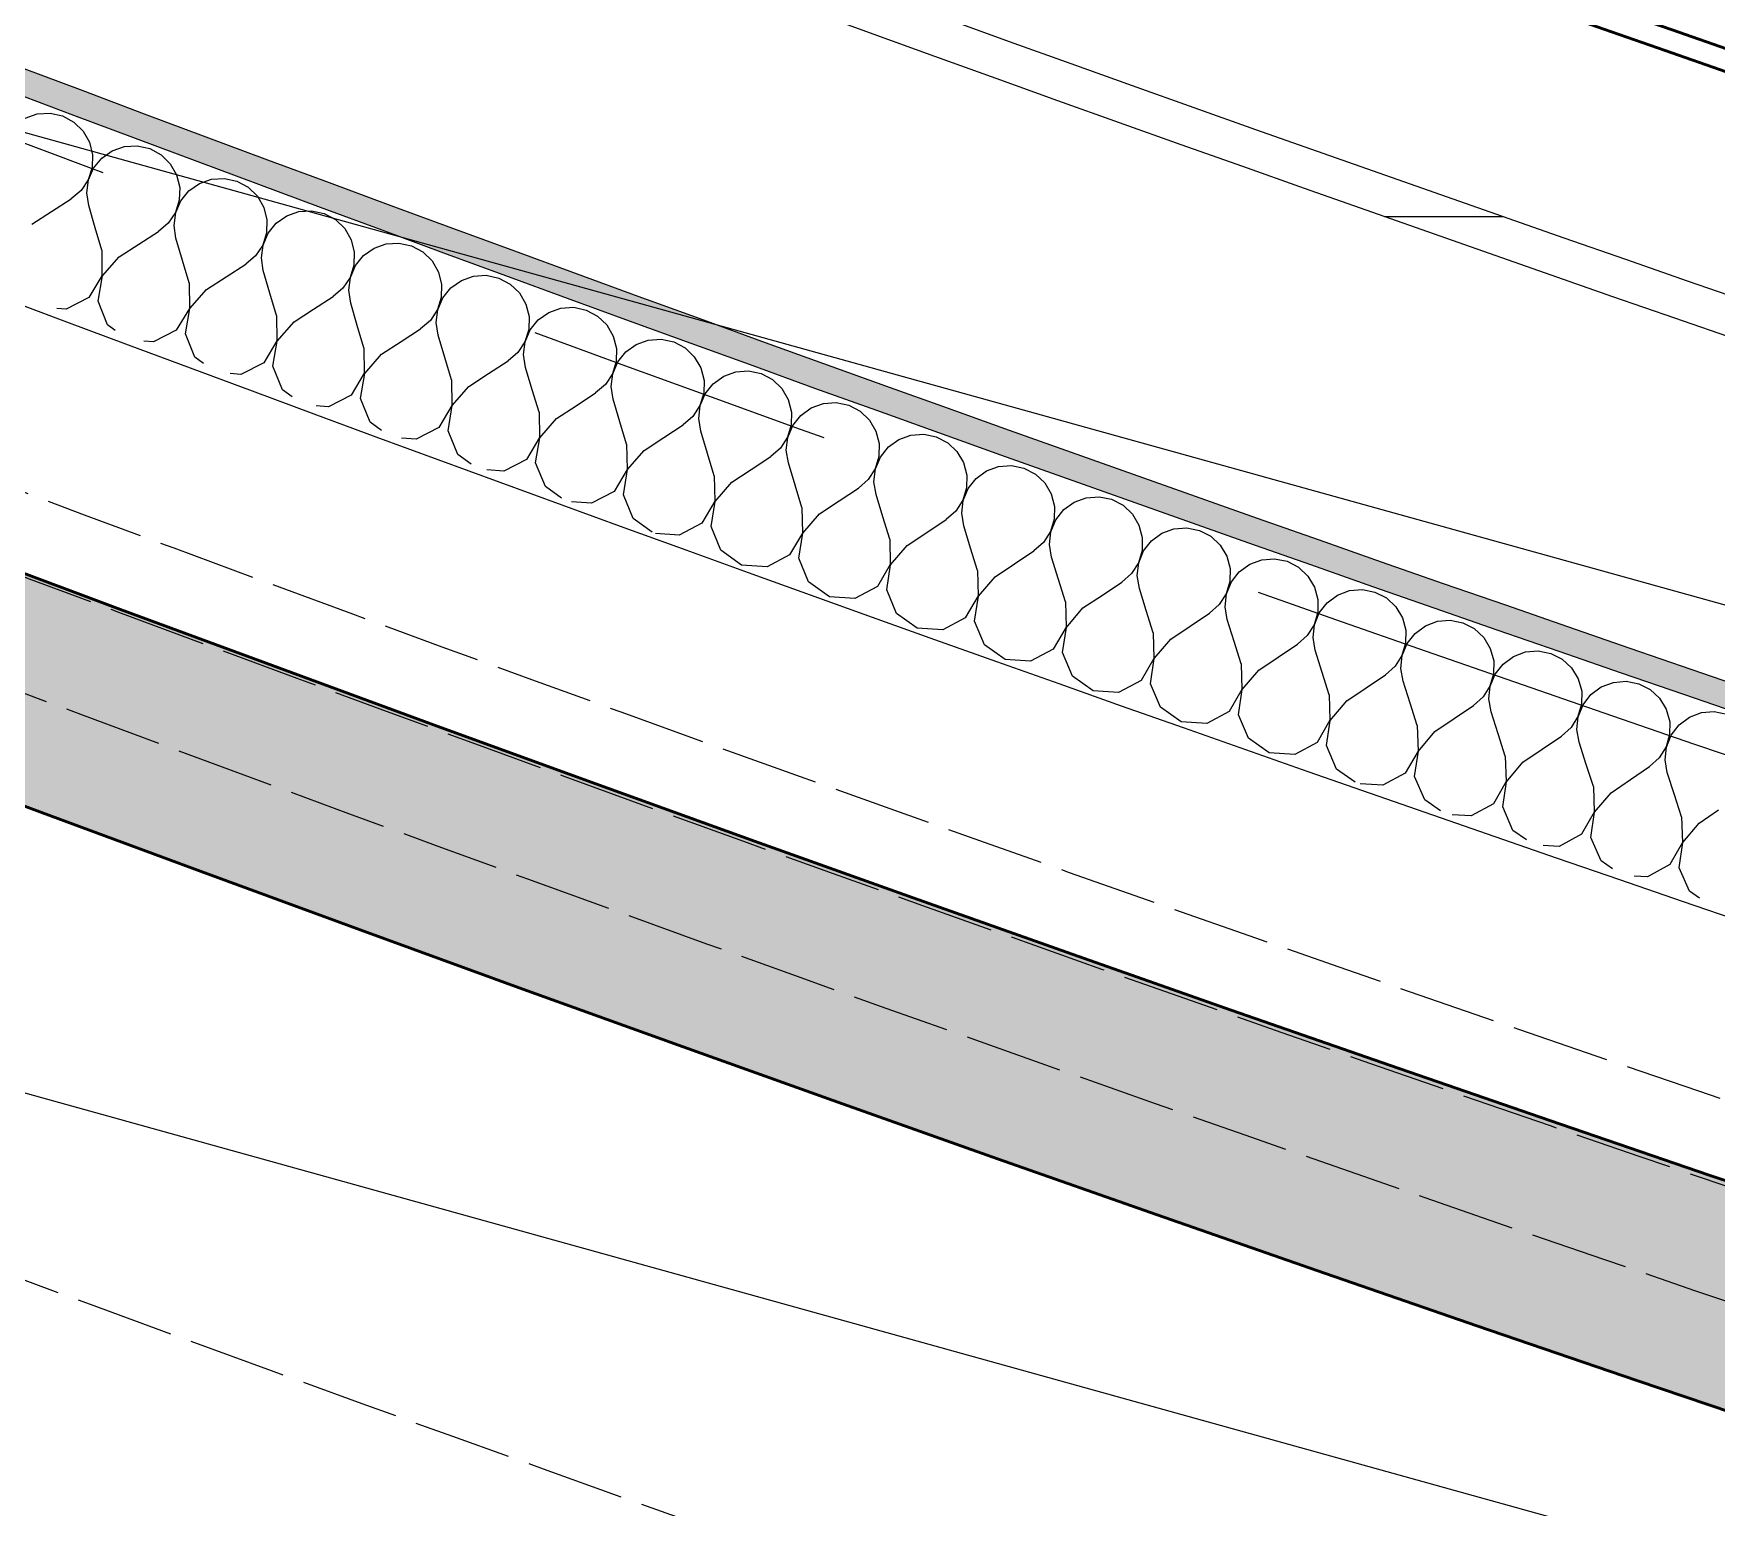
# Model space of a CAD drawing. Header units: millimetres. Extents: x -89663 to 74273, y -103666 to 18539.
# Drawn here: x -36633 to -35860, y -70592 to -69916 of the extents above; entities that cross this region are included whole.
import ezdxf
from ezdxf.enums import TextEntityAlignment as Align

# ---------------------------------------------------------------- set-up
doc = ezdxf.new("R2010")
doc.units = ezdxf.units.MM
doc.header["$MEASUREMENT"] = 0
doc.linetypes.add('Double Dashed', pattern=[1093.611073, 529.166651, -211.666656, 141.111112, -211.666656])
doc.linetypes.add('Hidden Line', pattern=[55, 45, -10])
for name, color, linetype in [('A-20-M_Floor_Slab', 7, 'Continuous'), ('A-25-M_Wall_Ext', 7, 'Continuous'), ('New_A-05-M_Gross_Int_WC_s', 7, 'Continuous'), ('New_A-15-MG_Structural_Grid_Phase_2', 7, 'Continuous'), ('New_A-25-M_Wall_Ext', 7, 'Continuous'), ('New_A-25-M_Wall_Int', 7, 'Continuous'), ('New_A-35-M_FFE_Sanitary', 7, 'Continuous'), ('New_A-40-M_Soft_Landscaping_P2', 7, 'Continuous')]:
    doc.layers.add(name, color=color, linetype=linetype)
for name, color, linetype, lineweight in [('A-20-M_Floor_Slab_Pen_No__89', 8, 'Continuous', 20), ('A-25-M_Wall_Ext_Pen_No__87', 8, 'Continuous', 20), ('New_A-25-M_Wall_Ext_Pen_No__87', 8, 'Continuous', 20), ('New_A-25-M_Wall_Int_Pen_No__193', 7, 'Continuous', 18), ('New_A-40-M_Soft_Landscaping_P2_Pen_No__150', 7, 'Continuous', 0), ('New_ArchiCAD Zone Stamps_Pen_No__6', 7, 'Continuous', 35)]:
    doc.layers.add(name, color=color, linetype=linetype, lineweight=lineweight)
for name, color, linetype, lineweight, true_color in [('New_A-05-M_Gross_Int_WC_s_Pen_No__74', 7, 'Continuous', 20, 0x606060), ('New_A-15-MG_Structural_Grid_Phase_2_Pen_No__222', 7, 'Continuous', 13, 0x65af33), ('New_A-25-M_Wall_Ext_Pen_No__107', 7, 'Continuous', 15, 0xa6a6a6), ('New_A-25-M_Wall_Ext_Pen_No__27', 7, 'Continuous', 50, 0x2a2a2a), ('New_A-25-M_Wall_Int_Pen_No__107', 7, 'Continuous', 15, 0xa6a6a6), ('New_A-25-M_Wall_Int_Pen_No__149', 7, 'Continuous', 0, 0x2a2a2a), ('New_A-35-M_FFE_Sanitary_Pen_No__211', 7, 'Continuous', 13, 0xebf6ff), ('New_A-35-M_FFE_Sanitary_Pen_No__27', 7, 'Continuous', 50, 0x2a2a2a)]:
    doc.layers.add(name, color=color, linetype=linetype, lineweight=lineweight, true_color=true_color)
doc.styles.add('GENERATED_STYLE_1', font='')
doc.styles.add('GENERATED_STYLE_3', font='')
doc.styles.add('GENERATED_STYLE_4', font='')
doc.styles.get('GENERATED_STYLE_1').set_extended_font_data('Arial', bold=True)
doc.styles.get('GENERATED_STYLE_3').set_extended_font_data('Arial')
doc.styles.get('GENERATED_STYLE_4').set_extended_font_data('Swis721 BT')

# ---------------------------------------------------------------- blocks, each defined once
blk = doc.blocks.new('Female WC_INB 0163_41_1', base_point=(-32279.54, -69544.54))
at = {"layer": 'New_A-05-M_Gross_Int_WC_s_Pen_No__74', "linetype": 'Continuous'}
blk.add_arc((-26783.77, -43782.46), 27679.87, 246.440537, 262.17938, dxfattribs=at)
at = {"layer": 'New_ArchiCAD Zone Stamps_Pen_No__6'}
for tag, height, style, p in [('ROOM_NAME', 250, 'GENERATED_STYLE_1', (-32667.24, -68179.03)), ('zoneNameLine2', 250, 'GENERATED_STYLE_1', (-32855.67, -68611.16)), ('ROOM_NUMBER', 200, 'GENERATED_STYLE_3', (-33044.11, -69031.87)), ('measuredAreaCode', 200, 'GENERATED_STYLE_3', (-33201.13, -69391.98)), ('ROOM_HOLES_PRM', 200, 'GENERATED_STYLE_3', (-32893.73, -69526.02)), ('DUMMY_649', 200, 'GENERATED_STYLE_3', (-32404.39, -69739.4)), ('DUMMY_650', 133.33, 'GENERATED_STYLE_3', (-32125.1, -69845.94))]:
    blk.add_attdef(tag, text='', height=height, rotation=336.44041, dxfattribs=dict(at, style=style)).set_placement(p, align=Align.TOP_LEFT)
blk = doc.blocks.new('Mesh_33_1', base_point=(-40933.13, -67038.12))
at = {"layer": 'New_A-40-M_Soft_Landscaping_P2_Pen_No__150', "linetype": 'Continuous', "flags": 128}
blk.add_lwpolyline([(-40933.13, -67038.12, 0.320491), (-40900.75, -69852.74, 0.075053), (-37194.67, -72335.54, 0.135492), (-17580.92, -76160.23), (-17996.04, -70642.96, -0.183873), (-38079.88, -69688.08, -0.169448), (-40869.93, -67158.76, -0.091733)], format="xyb", close=True, dxfattribs=at)
blk = doc.blocks.new('Mesh_34_1', base_point=(-38055.11, -69698.86))
at = {"layer": 'New_A-40-M_Soft_Landscaping_P2_Pen_No__150', "linetype": 'Continuous', "flags": 128}
blk.add_lwpolyline([(-38055.11, -69698.86, -0.169694), (-40869.93, -67158.76, 0.334983), (-40169.42, -69894.96, 0.065126), (-36684.41, -71850.78, 0.165018), (-17774.28, -73559.95), (-17996.04, -70642.96, -0.183626)], format="xyb", close=True, dxfattribs=at)
blk = doc.blocks.new('Slab_71_1', base_point=(-38011.07, -70020.7))
at = {"layer": 'A-20-M_Floor_Slab_Pen_No__89', "linetype": 'Continuous', "flags": 128}
blk.add_lwpolyline([(-38011.07, -70020.7), (-37706.8, -69326.82), (-30776.38, -71251.73), (-30890.25, -71998.49)], close=True, dxfattribs=at)
blk = doc.blocks.new('Slab_72_1', base_point=(-37706.8, -69326.82))
at = {"layer": 'A-20-M_Floor_Slab_Pen_No__89', "linetype": 'Continuous', "flags": 128}
blk.add_lwpolyline([(-37706.8, -69326.82), (-37838.64, -69627.5), (-30825.72, -71575.32), (-30776.38, -71251.73)], close=True, dxfattribs=at)
blk = doc.blocks.new('Wall_53_1', base_point=(-38175.98, -69536.65))
at = {"layer": 'New_A-25-M_Wall_Ext_Pen_No__107', "linetype": 'Continuous', "lineweight": 0, "true_color": 0x535353}
blk.add_hatch(color=251, dxfattribs=at).paths.add_polyline_path([(-38175.98, -69536.65), (-38217.53, -69627.61, 0.177017), (-18856.62, -70909.39), (-18870.61, -70861.5), (-18884.66, -70813.41, -0.177006)])
at = {"layer": 'New_A-25-M_Wall_Ext_Pen_No__27', "linetype": 'Continuous'}
for radius, start in [(28161.83, 246.138048), (28261.83, 246.135609)]:
    blk.add_arc((-26783.55, -43782.02), radius, start, 286.288972, dxfattribs=at)
blk = doc.blocks.new('Wall_55_1', base_point=(-38175.91, -69536.5))
at = {"layer": 'New_A-25-M_Wall_Ext_Pen_No__87', "linetype": 'Hidden Line'}
for radius in [28161.83, 28211.83]:
    blk.add_arc((-26758.87, -43792.76), radius, 246.083295, 336.440412, dxfattribs=at)
blk = doc.blocks.new('Wall_93_1', base_point=(-37848.31, -69154.35))
at = {"layer": 'New_A-35-M_FFE_Sanitary_Pen_No__211', "linetype": 'Continuous'}
h = blk.add_hatch(dxfattribs=at)
h.set_pattern_fill('Plaster_0001', color=256, style=0, pattern_type=2)
h.set_pattern_definition([(164.31925, (0, 0), (46.81334, 166.75884), [0, -100]), (164.31925, (-71.55, -69.87), (46.81334, 166.75884), [0, -100])])
h.paths.add_polyline_path([(-37844.31, -69145.19), (-37848.31, -69154.35, 0.068547), (-30550.53, -71208.46), (-30549.25, -71198.54, -0.068546)])
at = {"layer": 'New_A-35-M_FFE_Sanitary_Pen_No__27', "linetype": 'Continuous'}
for radius, end in [(27770.03, 262.122158), (27780.03, 262.122343)]:
    blk.add_arc((-26743.04, -43690.59), radius, 246.437016, end, dxfattribs=at)
blk = doc.blocks.new('*X512')
at = {"layer": 'New_A-25-M_Wall_Int_Pen_No__107', "linetype": 'Continuous'}
for p, q in [((-36636.73, -69954.69), (-36631.15, -69952.76)), ((-36631.15, -69952.76), (-36625.26, -69952.42)), ((-36625.26, -69952.42), (-36619.51, -69953.72)), ((-36619.51, -69953.72), (-36614.33, -69956.53)), ((-36614.33, -69956.53), (-36610.12, -69960.66)), ((-36610.12, -69960.66), (-36607.2, -69965.79)), ((-36607.2, -69965.79), (-36605.78, -69971.52)), ((-36601.55, -69973.11), (-36596.72, -69969.72)), ((-36596.72, -69969.72), (-36591.14, -69967.78)), ((-36591.14, -69967.78), (-36585.25, -69967.44)), ((-36585.25, -69967.44), (-36579.5, -69968.72)), ((-36579.5, -69968.72), (-36574.32, -69971.53)), ((-36605.98, -69977.43), (-36607.79, -69983.06)), ((-36607.63, -69983.12), (-36605.29, -69977.69)), ((-36605.78, -69971.52), (-36605.98, -69977.43)), ((-36605.29, -69977.69), (-36601.55, -69973.11)), ((-36574.32, -69971.53), (-36570.1, -69975.65)), ((-36570.1, -69975.65), (-36567.17, -69980.77)), ((-36607.79, -69983.06), (-36611.06, -69987.98)), ((-36608.4, -69988.98), (-36607.63, -69983.12)), ((-36567.17, -69980.77), (-36565.74, -69986.5)), ((-36561.51, -69988.08), (-36556.68, -69984.68)), ((-36556.68, -69984.68), (-36551.11, -69982.74)), ((-36551.11, -69982.74), (-36545.22, -69982.39)), ((-36545.22, -69982.39), (-36539.47, -69983.66)), ((-36539.47, -69983.66), (-36534.28, -69986.46)), ((-36624.57, -69997.6), (-36615.55, -69991.83)), ((-36611.06, -69987.98), (-36615.55, -69991.83)), ((-36607.54, -69994.83), (-36608.4, -69988.98)), ((-36565.93, -69992.41), (-36567.73, -69998.05)), ((-36567.57, -69998.11), (-36565.24, -69992.67)), ((-36565.74, -69986.5), (-36565.93, -69992.41)), ((-36565.24, -69992.67), (-36561.51, -69988.08)), ((-36534.28, -69986.46), (-36530.05, -69990.58)), ((-36530.05, -69990.58), (-36527.11, -69995.69)), ((-36633.6, -70003.36), (-36624.57, -69997.6)), ((-36604.54, -70005.11), (-36607.54, -69994.83)), ((-36567.73, -69998.05), (-36571, -70002.97)), ((-36568.33, -70003.97), (-36567.57, -69998.11)), ((-36527.11, -69995.69), (-36525.68, -70001.43)), ((-36521.45, -70003), (-36516.62, -69999.59)), ((-36516.62, -69999.59), (-36511.05, -69997.63)), ((-36511.05, -69997.63), (-36505.17, -69997.27)), ((-36505.17, -69997.27), (-36499.41, -69998.54)), ((-36499.41, -69998.54), (-36494.22, -70001.33)), ((-36601.53, -70015.39), (-36604.54, -70005.11)), ((-36584.49, -70012.61), (-36575.48, -70006.82)), ((-36571, -70002.97), (-36575.48, -70006.82)), ((-36567.47, -70009.81), (-36568.33, -70003.97)), ((-36525.86, -70007.33), (-36527.65, -70012.97)), ((-36527.49, -70013.03), (-36525.17, -70007.59)), ((-36525.68, -70001.43), (-36525.86, -70007.33)), ((-36525.17, -70007.59), (-36521.45, -70003)), ((-36494.22, -70001.33), (-36489.99, -70005.44)), ((-36489.99, -70005.44), (-36487.04, -70010.56)), ((-36601.53, -70015.39), (-36601.43, -70027.1)), ((-36593.51, -70018.39), (-36584.49, -70012.61)), ((-36564.45, -70020.09), (-36567.47, -70009.81)), ((-36527.65, -70012.97), (-36530.91, -70017.9)), ((-36528.24, -70018.89), (-36527.49, -70013.03)), ((-36487.04, -70010.56), (-36485.59, -70016.28)), ((-36485.59, -70016.28), (-36485.77, -70022.19)), ((-36481.36, -70017.85), (-36476.54, -70014.44)), ((-36476.54, -70014.44), (-36470.97, -70012.47)), ((-36470.97, -70012.47), (-36465.09, -70012.1)), ((-36465.09, -70012.1), (-36459.33, -70013.36)), ((-36459.33, -70013.36), (-36454.13, -70016.14)), ((-36454.13, -70016.14), (-36449.89, -70020.25)), ((-36601.27, -70027.16), (-36593.51, -70018.39)), ((-36561.42, -70030.36), (-36564.45, -70020.09)), ((-36544.39, -70027.55), (-36535.39, -70021.76)), ((-36530.91, -70017.9), (-36535.39, -70021.76)), ((-36527.37, -70024.74), (-36528.24, -70018.89)), ((-36485.77, -70022.19), (-36487.55, -70027.83)), ((-36487.39, -70027.89), (-36485.07, -70022.45)), ((-36485.07, -70022.45), (-36481.36, -70017.85)), ((-36449.89, -70020.25), (-36446.94, -70025.36)), ((-36601.43, -70027.1), (-36607.5, -70037.11)), ((-36603.26, -70038.7), (-36601.27, -70027.16)), ((-36561.42, -70030.36), (-36561.31, -70042.07)), ((-36553.4, -70033.35), (-36544.39, -70027.55)), ((-36524.33, -70035.01), (-36527.37, -70024.74)), ((-36487.55, -70027.83), (-36490.8, -70032.77)), ((-36488.13, -70033.76), (-36487.39, -70027.89)), ((-36446.94, -70025.36), (-36445.49, -70031.08)), ((-36445.49, -70031.08), (-36445.65, -70036.99)), ((-36441.25, -70032.64), (-36436.44, -70029.22)), ((-36436.44, -70029.22), (-36430.87, -70027.25)), ((-36430.87, -70027.25), (-36424.99, -70026.87)), ((-36424.99, -70026.87), (-36419.22, -70028.12)), ((-36419.22, -70028.12), (-36414.02, -70030.89)), ((-36414.02, -70030.89), (-36409.78, -70034.99)), ((-36607.5, -70037.11), (-36617.93, -70042.44)), ((-36598.89, -70049.56), (-36603.26, -70038.7)), ((-36561.14, -70042.13), (-36553.4, -70033.35)), ((-36521.29, -70045.28), (-36524.33, -70035.01)), ((-36504.27, -70042.44), (-36495.27, -70036.63)), ((-36490.8, -70032.77), (-36495.27, -70036.63)), ((-36487.25, -70039.6), (-36488.13, -70033.76)), ((-36484.2, -70049.86), (-36487.25, -70039.6)), ((-36445.65, -70036.99), (-36447.42, -70042.63)), ((-36447.26, -70042.69), (-36444.96, -70037.25)), ((-36444.96, -70037.25), (-36441.25, -70032.64)), ((-36409.78, -70034.99), (-36406.82, -70040.09)), ((-36617.93, -70042.44), (-36622.17, -70042.09)), ((-36561.31, -70042.07), (-36567.36, -70052.1)), ((-36563.12, -70053.67), (-36561.14, -70042.13)), ((-36521.29, -70045.28), (-36521.16, -70056.98)), ((-36513.26, -70048.25), (-36504.27, -70042.44)), ((-36447.42, -70042.63), (-36450.67, -70047.57)), ((-36448, -70048.56), (-36447.26, -70042.69)), ((-36406.82, -70040.09), (-36405.36, -70045.82)), ((-36405.36, -70045.82), (-36405.51, -70051.73)), ((-36404.82, -70051.98), (-36401.12, -70047.37)), ((-36401.12, -70047.37), (-36396.31, -70043.94)), ((-36396.31, -70043.94), (-36390.75, -70041.96)), ((-36390.75, -70041.96), (-36384.86, -70041.57)), ((-36384.86, -70041.57), (-36379.1, -70042.81)), ((-36379.1, -70042.81), (-36373.89, -70045.58)), ((-36373.89, -70045.58), (-36369.65, -70049.67)), ((-36595.35, -70052.17), (-36598.89, -70049.56)), ((-36567.36, -70052.1), (-36577.78, -70057.44)), ((-36558.73, -70064.53), (-36563.12, -70053.67)), ((-36521, -70057.04), (-36513.26, -70048.25)), ((-36481.14, -70060.13), (-36484.2, -70049.86)), ((-36464.12, -70057.27), (-36455.13, -70051.44)), ((-36450.67, -70047.57), (-36455.13, -70051.44)), ((-36447.1, -70054.4), (-36448, -70048.56)), ((-36444.04, -70064.66), (-36447.1, -70054.4)), ((-36405.51, -70051.73), (-36407.28, -70057.37)), ((-36407.12, -70057.43), (-36404.82, -70051.98)), ((-36369.65, -70049.67), (-36366.67, -70054.77)), ((-36366.67, -70054.77), (-36365.21, -70060.49)), ((-36577.78, -70057.44), (-36582.28, -70057.08)), ((-36521.16, -70056.98), (-36527.2, -70067.02)), ((-36522.96, -70068.59), (-36521, -70057.04)), ((-36481.14, -70060.13), (-36480.99, -70071.84)), ((-36473.11, -70063.09), (-36464.12, -70057.27)), ((-36410.51, -70062.32), (-36414.97, -70066.19)), ((-36407.28, -70057.37), (-36410.51, -70062.32)), ((-36407.84, -70063.3), (-36407.12, -70057.43)), ((-36365.21, -70060.49), (-36365.35, -70066.4)), ((-36364.65, -70066.66), (-36360.96, -70062.04)), ((-36360.96, -70062.04), (-36356.16, -70058.6)), ((-36356.16, -70058.6), (-36350.6, -70056.61)), ((-36350.6, -70056.61), (-36344.72, -70056.22)), ((-36344.72, -70056.22), (-36338.95, -70057.45)), ((-36338.95, -70057.45), (-36333.74, -70060.21)), ((-36333.74, -70060.21), (-36329.49, -70064.29)), ((-36554.84, -70067.38), (-36558.73, -70064.53)), ((-36527.2, -70067.02), (-36537.61, -70072.38)), ((-36518.55, -70079.44), (-36522.96, -70068.59)), ((-36480.83, -70071.9), (-36473.11, -70063.09)), ((-36440.97, -70074.92), (-36444.04, -70064.66)), ((-36423.95, -70072.03), (-36414.97, -70066.19)), ((-36406.94, -70069.14), (-36407.84, -70063.3)), ((-36403.86, -70079.39), (-36406.94, -70069.14)), ((-36365.35, -70066.4), (-36367.11, -70072.05)), ((-36366.94, -70072.11), (-36364.65, -70066.66)), ((-36329.49, -70064.29), (-36326.51, -70069.39)), ((-36326.51, -70069.39), (-36325.03, -70075.11)), ((-36537.61, -70072.38), (-36542.6, -70071.98)), ((-36480.99, -70071.84), (-36487.01, -70081.88)), ((-36482.77, -70083.45), (-36480.83, -70071.9)), ((-36440.97, -70074.92), (-36440.8, -70086.63)), ((-36440.64, -70086.69), (-36432.93, -70077.87)), ((-36432.93, -70077.87), (-36423.95, -70072.03)), ((-36370.33, -70077), (-36374.79, -70080.88)), ((-36367.11, -70072.05), (-36370.33, -70077)), ((-36367.66, -70077.98), (-36366.94, -70072.11)), ((-36366.75, -70083.81), (-36367.66, -70077.98)), ((-36325.03, -70075.11), (-36325.17, -70081.02)), ((-36324.47, -70081.27), (-36320.79, -70076.65)), ((-36320.79, -70076.65), (-36315.99, -70073.2)), ((-36315.99, -70073.2), (-36310.43, -70071.21)), ((-36310.43, -70071.21), (-36304.55, -70070.8)), ((-36304.55, -70070.8), (-36298.78, -70072.02)), ((-36298.78, -70072.02), (-36293.57, -70074.77)), ((-36293.57, -70074.77), (-36289.31, -70078.85)), ((-36514.11, -70082.69), (-36518.55, -70079.44)), ((-36487.01, -70081.88), (-36497.42, -70087.25)), ((-36478.35, -70094.29), (-36482.77, -70083.45)), ((-36400.77, -70089.65), (-36403.86, -70079.39)), ((-36383.76, -70086.74), (-36374.79, -70080.88)), ((-36363.65, -70094.07), (-36366.75, -70083.81)), ((-36325.17, -70081.02), (-36326.91, -70086.67)), ((-36326.75, -70086.72), (-36324.47, -70081.27)), ((-36289.31, -70078.85), (-36286.32, -70083.94)), ((-36286.32, -70083.94), (-36284.83, -70089.66)), ((-36275.79, -70087.74), (-36270.24, -70085.74)), ((-36270.24, -70085.74), (-36264.36, -70085.32)), ((-36264.36, -70085.32), (-36258.59, -70086.53)), ((-36497.42, -70087.25), (-36503.13, -70086.81)), ((-36440.8, -70086.63), (-36446.81, -70096.68)), ((-36442.56, -70098.24), (-36440.64, -70086.69)), ((-36400.77, -70089.65), (-36400.58, -70101.36)), ((-36400.42, -70101.42), (-36392.73, -70092.59)), ((-36392.73, -70092.59), (-36383.76, -70086.74)), ((-36330.13, -70091.62), (-36334.58, -70095.51)), ((-36326.91, -70086.67), (-36330.13, -70091.62)), ((-36327.46, -70092.59), (-36326.75, -70086.72)), ((-36326.54, -70098.43), (-36327.46, -70092.59)), ((-36284.83, -70089.66), (-36284.96, -70095.57)), ((-36284.26, -70095.82), (-36280.59, -70091.19)), ((-36280.59, -70091.19), (-36275.79, -70087.74)), ((-36258.59, -70086.53), (-36253.37, -70089.28)), ((-36253.37, -70089.28), (-36249.1, -70093.35)), ((-36249.1, -70093.35), (-36246.11, -70098.44)), ((-36473.15, -70098.07), (-36478.35, -70094.29)), ((-36446.81, -70096.68), (-36457.2, -70102.07)), ((-36438.12, -70109.08), (-36442.56, -70098.24)), ((-36400.58, -70101.36), (-36406.58, -70111.42)), ((-36402.33, -70112.97), (-36400.42, -70101.42)), ((-36360.55, -70104.32), (-36363.65, -70094.07)), ((-36352.5, -70107.24), (-36343.54, -70101.38)), ((-36343.54, -70101.38), (-36334.58, -70095.51)), ((-36323.43, -70108.68), (-36326.54, -70098.43)), ((-36286.7, -70101.22), (-36289.91, -70106.18)), ((-36287.24, -70107.15), (-36286.54, -70101.28)), ((-36284.96, -70095.57), (-36286.7, -70101.22)), ((-36286.54, -70101.28), (-36284.26, -70095.82)), ((-36246.11, -70098.44), (-36244.61, -70104.15)), ((-36235.58, -70102.22), (-36230.03, -70100.2)), ((-36230.03, -70100.2), (-36224.15, -70099.78)), ((-36224.15, -70099.78), (-36218.37, -70100.98)), ((-36218.37, -70100.98), (-36213.15, -70103.72)), ((-36457.2, -70102.07), (-36463.86, -70101.57)), ((-36431.96, -70113.55), (-36438.12, -70109.08)), ((-36360.55, -70104.32), (-36360.35, -70116.02)), ((-36360.18, -70116.08), (-36352.5, -70107.24)), ((-36320.31, -70118.92), (-36323.43, -70108.68)), ((-36289.91, -70106.18), (-36294.36, -70110.08)), ((-36286.31, -70112.99), (-36287.24, -70107.15)), ((-36244.61, -70104.15), (-36244.74, -70110.06)), ((-36244.03, -70110.31), (-36240.37, -70105.68)), ((-36240.37, -70105.68), (-36235.58, -70102.22)), ((-36213.15, -70103.72), (-36208.88, -70107.79)), ((-36208.88, -70107.79), (-36205.88, -70112.87)), ((-36416.96, -70116.82), (-36424.79, -70116.24)), ((-36406.58, -70111.42), (-36416.96, -70116.82)), ((-36397.87, -70123.8), (-36402.33, -70112.97)), ((-36360.35, -70116.02), (-36366.32, -70126.1)), ((-36362.07, -70127.64), (-36360.18, -70116.08)), ((-36312.26, -70121.84), (-36303.31, -70115.96)), ((-36303.31, -70115.96), (-36294.36, -70110.08)), ((-36283.18, -70123.23), (-36286.31, -70112.99)), ((-36246.46, -70115.71), (-36249.67, -70120.68)), ((-36246.99, -70121.64), (-36246.3, -70115.77)), ((-36244.74, -70110.06), (-36246.46, -70115.71)), ((-36246.3, -70115.77), (-36244.03, -70110.31)), ((-36205.88, -70112.87), (-36204.37, -70118.58)), ((-36200.12, -70120.1), (-36195.34, -70116.64)), ((-36195.34, -70116.64), (-36189.79, -70114.61)), ((-36189.79, -70114.61), (-36183.91, -70114.18)), ((-36183.91, -70114.18), (-36178.14, -70115.37)), ((-36178.14, -70115.37), (-36172.91, -70118.1)), ((-36390.53, -70129.11), (-36397.87, -70123.8)), ((-36320.31, -70118.92), (-36320.09, -70130.63)), ((-36319.92, -70130.69), (-36312.26, -70121.84)), ((-36280.05, -70133.47), (-36283.18, -70123.23)), ((-36263.05, -70130.48), (-36254.11, -70124.58)), ((-36249.67, -70120.68), (-36254.11, -70124.58)), ((-36246.05, -70127.48), (-36246.99, -70121.64)), ((-36204.48, -70124.49), (-36206.2, -70130.15)), ((-36204.37, -70118.58), (-36204.48, -70124.49)), ((-36203.78, -70124.74), (-36200.12, -70120.1)), ((-36172.91, -70118.1), (-36168.63, -70122.16)), ((-36168.63, -70122.16), (-36165.62, -70127.24)), ((-36376.7, -70131.52), (-36385.92, -70130.85)), ((-36366.32, -70126.1), (-36376.7, -70131.52)), ((-36357.6, -70138.46), (-36362.07, -70127.64)), ((-36320.09, -70130.63), (-36326.05, -70140.71)), ((-36321.79, -70142.25), (-36319.92, -70130.69)), ((-36271.99, -70136.37), (-36263.05, -70130.48)), ((-36242.91, -70137.71), (-36246.05, -70127.48)), ((-36206.2, -70130.15), (-36209.4, -70135.12)), ((-36206.72, -70136.08), (-36206.04, -70130.2)), ((-36206.04, -70130.2), (-36203.78, -70124.74)), ((-36165.62, -70127.24), (-36164.11, -70132.95)), ((-36159.86, -70134.46), (-36155.08, -70130.99)), ((-36155.08, -70130.99), (-36149.54, -70128.96)), ((-36149.54, -70128.96), (-36143.65, -70128.52)), ((-36143.65, -70128.52), (-36137.88, -70129.7)), ((-36137.88, -70129.7), (-36132.65, -70132.42)), ((-36132.65, -70132.42), (-36128.36, -70136.47)), ((-36348.86, -70144.77), (-36357.6, -70138.46)), ((-36280.05, -70133.47), (-36279.8, -70145.18)), ((-36279.64, -70145.23), (-36271.99, -70136.37)), ((-36239.76, -70147.95), (-36242.91, -70137.71)), ((-36222.76, -70144.94), (-36213.83, -70139.03)), ((-36209.4, -70135.12), (-36213.83, -70139.03)), ((-36205.78, -70141.91), (-36206.72, -70136.08)), ((-36164.21, -70138.86), (-36165.92, -70144.52)), ((-36165.76, -70144.58), (-36163.51, -70139.11)), ((-36164.11, -70132.95), (-36164.21, -70138.86)), ((-36163.51, -70139.11), (-36159.86, -70134.46)), ((-36128.36, -70136.47), (-36125.34, -70141.55)), ((-36336.42, -70146.15), (-36347.24, -70145.38)), ((-36326.05, -70140.71), (-36336.42, -70146.15)), ((-36317.31, -70153.07), (-36321.79, -70142.25)), ((-36279.8, -70145.18), (-36285.75, -70155.26)), ((-36281.49, -70156.8), (-36279.64, -70145.23)), ((-36231.7, -70150.84), (-36222.76, -70144.94)), ((-36202.62, -70152.14), (-36205.78, -70141.91)), ((-36165.92, -70144.52), (-36169.11, -70149.49)), ((-36166.43, -70150.45), (-36165.76, -70144.58)), ((-36125.34, -70141.55), (-36123.82, -70147.25)), ((-36123.82, -70147.25), (-36123.92, -70153.16)), ((-36119.57, -70148.76), (-36114.8, -70145.28)), ((-36114.8, -70145.28), (-36109.26, -70143.24)), ((-36109.26, -70143.24), (-36103.38, -70142.79)), ((-36103.38, -70142.79), (-36097.6, -70143.97)), ((-36097.6, -70143.97), (-36092.37, -70146.68)), ((-36092.37, -70146.68), (-36088.07, -70150.73)), ((-36307.8, -70159.9), (-36317.31, -70153.07)), ((-36285.75, -70155.26), (-36296.11, -70160.72)), ((-36239.76, -70147.95), (-36239.5, -70159.66)), ((-36239.34, -70159.72), (-36231.7, -70150.84)), ((-36199.45, -70162.37), (-36202.62, -70152.14)), ((-36182.46, -70159.33), (-36173.54, -70153.41)), ((-36169.11, -70149.49), (-36173.54, -70153.41)), ((-36165.48, -70156.28), (-36166.43, -70150.45)), ((-36123.92, -70153.16), (-36125.62, -70158.83)), ((-36125.46, -70158.88), (-36123.22, -70153.41)), ((-36123.22, -70153.41), (-36119.57, -70148.76)), ((-36088.07, -70150.73), (-36085.05, -70155.79)), ((-36296.11, -70160.72), (-36307.8, -70159.9)), ((-36276.99, -70167.61), (-36281.49, -70156.8)), ((-36239.5, -70159.66), (-36245.43, -70169.76)), ((-36241.17, -70171.28), (-36239.34, -70159.72)), ((-36199.45, -70162.37), (-36199.17, -70174.08)), ((-36191.39, -70165.25), (-36182.46, -70159.33)), ((-36162.3, -70166.51), (-36165.48, -70156.28)), ((-36125.62, -70158.83), (-36128.8, -70163.81)), ((-36126.12, -70164.76), (-36125.46, -70158.88)), ((-36085.05, -70155.79), (-36083.52, -70161.5)), ((-36083.52, -70161.5), (-36083.6, -70167.41)), ((-36082.9, -70167.66), (-36079.26, -70163)), ((-36079.26, -70163), (-36074.49, -70159.51)), ((-36074.49, -70159.51), (-36068.96, -70157.46)), ((-36068.96, -70157.46), (-36063.08, -70157)), ((-36063.08, -70157), (-36057.3, -70158.17)), ((-36057.3, -70158.17), (-36052.06, -70160.88)), ((-36052.06, -70160.88), (-36047.76, -70164.92)), ((-36267.47, -70174.43), (-36276.99, -70167.61)), ((-36245.43, -70169.76), (-36255.79, -70175.23)), ((-36199.01, -70174.14), (-36191.39, -70165.25)), ((-36159.12, -70176.73), (-36162.3, -70166.51)), ((-36142.14, -70173.67), (-36133.22, -70167.73)), ((-36128.8, -70163.81), (-36133.22, -70167.73)), ((-36125.16, -70170.59), (-36126.12, -70164.76)), ((-36121.96, -70180.81), (-36125.16, -70170.59)), ((-36083.6, -70167.41), (-36085.3, -70173.07)), ((-36085.13, -70173.13), (-36082.9, -70167.66)), ((-36047.76, -70164.92), (-36044.73, -70169.98)), ((-36044.73, -70169.98), (-36043.19, -70175.68)), ((-36255.79, -70175.23), (-36267.47, -70174.43)), ((-36236.65, -70182.09), (-36241.17, -70171.28)), ((-36199.17, -70174.08), (-36205.09, -70184.19)), ((-36200.83, -70185.71), (-36199.01, -70174.14)), ((-36159.12, -70176.73), (-36158.83, -70188.44)), ((-36151.05, -70179.6), (-36142.14, -70173.67)), ((-36088.47, -70178.06), (-36092.88, -70181.99)), ((-36085.3, -70173.07), (-36088.47, -70178.06)), ((-36085.79, -70179.01), (-36085.13, -70173.13)), ((-36043.19, -70175.68), (-36043.26, -70181.59)), ((-36042.56, -70181.84), (-36038.93, -70177.18)), ((-36038.93, -70177.18), (-36034.17, -70173.68)), ((-36034.17, -70173.68), (-36028.63, -70171.62)), ((-36028.63, -70171.62), (-36022.75, -70171.16)), ((-36022.75, -70171.16), (-36016.97, -70172.32)), ((-36016.97, -70172.32), (-36011.73, -70175.01)), ((-36011.73, -70175.01), (-36007.43, -70179.04)), ((-36227.12, -70188.89), (-36236.65, -70182.09)), ((-36205.09, -70184.19), (-36215.44, -70189.67)), ((-36196.29, -70196.5), (-36200.83, -70185.71)), ((-36158.66, -70188.5), (-36151.05, -70179.6)), ((-36118.77, -70191.03), (-36121.96, -70180.81)), ((-36101.79, -70187.94), (-36092.88, -70181.99)), ((-36084.81, -70184.84), (-36085.79, -70179.01)), ((-36081.61, -70195.05), (-36084.81, -70184.84)), ((-36043.26, -70181.59), (-36044.95, -70187.26)), ((-36044.79, -70187.32), (-36042.56, -70181.84)), ((-36007.43, -70179.04), (-36004.38, -70184.1)), ((-36004.38, -70184.1), (-36002.84, -70189.8)), ((-35993.82, -70187.79), (-35988.29, -70185.72)), ((-35988.29, -70185.72), (-35982.41, -70185.25)), ((-35982.41, -70185.25), (-35976.63, -70186.4)), ((-35976.63, -70186.4), (-35971.38, -70189.09)), ((-36215.44, -70189.67), (-36227.12, -70188.89)), ((-36158.83, -70188.44), (-36164.73, -70198.56)), ((-36160.46, -70200.07), (-36158.66, -70188.5)), ((-36118.77, -70191.03), (-36118.46, -70202.74)), ((-36118.29, -70202.8), (-36110.7, -70193.88)), ((-36110.7, -70193.88), (-36101.79, -70187.94)), ((-36048.12, -70192.25), (-36052.52, -70196.19)), ((-36044.95, -70187.26), (-36048.12, -70192.25)), ((-36045.43, -70193.19), (-36044.79, -70187.32)), ((-36044.45, -70199.02), (-36045.43, -70193.19)), ((-36002.84, -70189.8), (-36002.9, -70195.71)), ((-36002.2, -70195.96), (-35998.58, -70191.29)), ((-35998.58, -70191.29), (-35993.82, -70187.79)), ((-35971.38, -70189.09), (-35967.07, -70193.11)), ((-35967.07, -70193.11), (-35964.02, -70198.16)), ((-36186.75, -70203.3), (-36196.29, -70196.5)), ((-36164.73, -70198.56), (-36175.06, -70204.06)), ((-36155.91, -70210.86), (-36160.46, -70200.07)), ((-36078.39, -70205.27), (-36081.61, -70195.05)), ((-36061.42, -70202.15), (-36052.52, -70196.19)), ((-36041.23, -70209.23), (-36044.45, -70199.02)), ((-36004.58, -70201.38), (-36007.74, -70206.38)), ((-36005.05, -70207.32), (-36004.42, -70201.44)), ((-36002.9, -70195.71), (-36004.58, -70201.38)), ((-36004.42, -70201.44), (-36002.2, -70195.96)), ((-35964.02, -70198.16), (-35962.47, -70203.86)), ((-35958.2, -70205.34), (-35953.45, -70201.84)), ((-35953.45, -70201.84), (-35947.92, -70199.76)), ((-35947.92, -70199.76), (-35942.05, -70199.27)), ((-35942.05, -70199.27), (-35936.26, -70200.42)), ((-35936.26, -70200.42), (-35931.01, -70203.1)), ((-36175.06, -70204.06), (-36186.75, -70203.3)), ((-36118.46, -70202.74), (-36124.34, -70212.86)), ((-36120.08, -70214.37), (-36118.29, -70202.8)), ((-36078.39, -70205.27), (-36078.06, -70216.97)), ((-36077.9, -70217.03), (-36070.32, -70208.11)), ((-36070.32, -70208.11), (-36061.42, -70202.15)), ((-36038, -70219.44), (-36041.23, -70209.23)), ((-36007.74, -70206.38), (-36012.14, -70210.32)), ((-36004.06, -70213.14), (-36005.05, -70207.32)), ((-35962.47, -70203.86), (-35962.52, -70209.77)), ((-35961.82, -70210.02), (-35958.2, -70205.34)), ((-35931.01, -70203.1), (-35926.69, -70207.12)), ((-35926.69, -70207.12), (-35923.64, -70212.16)), ((-36146.36, -70217.64), (-36155.91, -70210.86)), ((-36124.34, -70212.86), (-36134.67, -70218.38)), ((-36115.5, -70225.15), (-36120.08, -70214.37)), ((-36078.06, -70216.97), (-36083.93, -70227.11)), ((-36079.67, -70228.61), (-36077.9, -70217.03)), ((-36029.92, -70222.27), (-36021.03, -70216.3)), ((-36021.03, -70216.3), (-36012.14, -70210.32)), ((-36000.82, -70223.35), (-36004.06, -70213.14)), ((-35964.19, -70215.45), (-35967.34, -70220.45)), ((-35964.66, -70221.38), (-35964.03, -70215.5)), ((-35962.52, -70209.77), (-35964.19, -70215.45)), ((-35964.03, -70215.5), (-35961.82, -70210.02)), ((-35923.64, -70212.16), (-35922.07, -70217.86)), ((-35917.81, -70219.34), (-35913.06, -70215.82)), ((-35913.06, -70215.82), (-35907.54, -70213.74)), ((-35907.54, -70213.74), (-35901.66, -70213.24)), ((-35901.66, -70213.24), (-35895.87, -70214.37)), ((-35895.87, -70214.37), (-35890.62, -70217.05)), ((-35890.62, -70217.05), (-35886.3, -70221.06)), ((-36134.67, -70218.38), (-36146.36, -70217.64)), ((-36105.94, -70231.92), (-36115.5, -70225.15)), ((-36038, -70219.44), (-36037.65, -70231.15)), ((-36037.49, -70231.21), (-36029.92, -70222.27)), ((-35997.58, -70233.56), (-36000.82, -70223.35)), ((-35980.61, -70230.39), (-35971.74, -70224.4)), ((-35967.34, -70220.45), (-35971.74, -70224.4)), ((-35963.65, -70227.21), (-35964.66, -70221.38)), ((-35922.12, -70223.77), (-35923.78, -70229.45)), ((-35923.62, -70229.5), (-35921.42, -70224.02)), ((-35922.07, -70217.86), (-35922.12, -70223.77)), ((-35921.42, -70224.02), (-35917.81, -70219.34)), ((-35886.3, -70221.06), (-35883.23, -70226.1)), ((-36094.25, -70232.64), (-36105.94, -70231.92)), ((-36083.93, -70227.11), (-36094.25, -70232.64)), ((-36075.08, -70239.38), (-36079.67, -70228.61)), ((-36037.65, -70231.15), (-36043.5, -70241.29)), ((-36039.23, -70242.79), (-36037.49, -70231.21)), ((-35989.5, -70236.37), (-35980.61, -70230.39)), ((-35960.4, -70237.41), (-35963.65, -70227.21)), ((-35923.78, -70229.45), (-35926.92, -70234.45)), ((-35924.24, -70235.38), (-35923.62, -70229.5)), ((-35883.23, -70226.1), (-35881.66, -70231.8)), ((-35881.66, -70231.8), (-35881.7, -70237.71)), ((-35877.39, -70233.27), (-35872.65, -70229.74)), ((-35872.65, -70229.74), (-35867.13, -70227.65)), ((-35867.13, -70227.65), (-35861.25, -70227.15)), ((-35861.25, -70227.15), (-35855.46, -70228.27)), ((-36065.51, -70246.13), (-36075.08, -70239.38)), ((-35997.58, -70233.56), (-35997.21, -70245.26)), ((-35997.05, -70245.32), (-35989.5, -70236.37)), ((-35957.14, -70247.61), (-35960.4, -70237.41)), ((-35940.18, -70244.41), (-35931.31, -70238.41)), ((-35926.92, -70234.45), (-35931.31, -70238.41)), ((-35923.23, -70241.21), (-35924.24, -70235.38)), ((-35881.7, -70237.71), (-35883.35, -70243.39)), ((-35883.18, -70243.44), (-35880.99, -70237.95)), ((-35880.99, -70237.95), (-35877.39, -70233.27)), ((-36053.82, -70246.84), (-36065.51, -70246.13)), ((-36043.5, -70241.29), (-36053.82, -70246.84)), ((-36034.63, -70253.55), (-36039.23, -70242.79)), ((-35997.21, -70245.26), (-36003.05, -70255.41)), ((-35998.78, -70256.9), (-35997.05, -70245.32)), ((-35957.14, -70247.61), (-35956.76, -70259.31)), ((-35949.05, -70250.41), (-35940.18, -70244.41)), ((-35919.96, -70251.4), (-35923.23, -70241.21)), ((-35883.35, -70243.39), (-35886.48, -70248.4)), ((-35883.79, -70249.32), (-35883.18, -70243.44)), ((-36026.05, -70259.58), (-36034.63, -70253.55)), ((-36003.05, -70255.41), (-36013.36, -70260.98)), ((-35956.59, -70259.37), (-35949.05, -70250.41)), ((-35916.68, -70261.6), (-35919.96, -70251.4)), ((-35899.73, -70258.38), (-35890.87, -70252.36)), ((-35886.48, -70248.4), (-35890.87, -70252.36)), ((-35882.78, -70255.14), (-35883.79, -70249.32)), ((-35879.49, -70265.34), (-35882.78, -70255.14)), ((-36013.36, -70260.98), (-36023.72, -70260.37)), ((-35994.16, -70267.66), (-35998.78, -70256.9)), ((-35956.76, -70259.31), (-35962.58, -70269.47)), ((-35958.31, -70270.96), (-35956.59, -70259.37)), ((-35916.68, -70261.6), (-35916.28, -70273.3)), ((-35908.59, -70264.39), (-35899.73, -70258.38)), ((-35986.85, -70272.78), (-35994.16, -70267.66)), ((-35962.58, -70269.47), (-35972.88, -70275.05)), ((-35953.67, -70281.71), (-35958.31, -70270.96)), ((-35916.12, -70273.36), (-35908.59, -70264.39)), ((-35876.2, -70275.53), (-35879.49, -70265.34)), ((-35972.88, -70275.05), (-35981.59, -70274.55)), ((-35916.28, -70273.3), (-35922.09, -70283.47)), ((-35917.81, -70284.95), (-35916.12, -70273.36)), ((-35876.2, -70275.53), (-35875.78, -70287.23)), ((-35875.62, -70287.29), (-35868.1, -70278.31)), ((-35868.1, -70278.31), (-35859.25, -70272.28)), ((-35947.46, -70286.05), (-35953.67, -70281.71)), ((-35922.09, -70283.47), (-35932.37, -70289.07)), ((-35913.16, -70295.69), (-35917.81, -70284.95)), ((-35932.37, -70289.07), (-35939.7, -70288.66)), ((-35875.78, -70287.23), (-35881.57, -70297.41)), ((-35877.29, -70298.88), (-35875.62, -70287.29)), ((-35907.86, -70299.38), (-35913.16, -70295.69)), ((-35881.57, -70297.41), (-35891.85, -70303.02)), ((-35872.62, -70309.62), (-35877.29, -70298.88)), ((-35891.85, -70303.02), (-35898.05, -70302.68)), ((-35868.06, -70312.78), (-35872.62, -70309.62))]:
    blk.add_line(p, q, dxfattribs=at)
blk = doc.blocks.new('Wall_117_1', base_point=(-37959.48, -69407.84))
at = {"layer": 'New_A-25-M_Wall_Int_Pen_No__107', "linetype": 'Continuous'}
h = blk.add_hatch(dxfattribs=at)
h.set_pattern_fill('Plywood_0001', color=256, style=0, pattern_type=2)
h.set_pattern_definition([(0, (0, 0), (0, 200), [])])
h.paths.add_polyline_path([(-30510.08, -71307.73, -0.069282), (-37887.53, -69242.84), (-37894.72, -69259.34, 0.069282), (-30512.49, -71325.57)])
blk.add_hatch(color=256, dxfattribs=at).paths.add_polyline_path([(-37959.48, -69407.84, 0.069282), (-30534.23, -71486.11), (-30532.62, -71474.21, -0.069282), (-37954.68, -69396.84)])
at = {"layer": 'New_A-25-M_Wall_Int_Pen_No__149', "linetype": 'Continuous'}
for radius, start in [(27776.83, 246.437018), (28046.83, 246.437045)]:
    blk.add_arc((-26783.55, -43782.02), radius, start, 262.28997, dxfattribs=at)
at = {"layer": 'New_A-25-M_Wall_Int_Pen_No__193', "linetype": 'Continuous'}
for radius, start in [(27794.83, 246.43702), (27944.83, 246.437035), (27956.83, 246.437036)]:
    blk.add_arc((-26783.55, -43782.02), radius, start, 262.28997, dxfattribs=at)
at = {"layer": 'New_A-25-M_Wall_Int', "color": 250, "lineweight": 50, "true_color": 0x2a2a2a}
blk.add_blockref('*X512', (0, 0), dxfattribs=at)
blk = doc.blocks.new('Wall_231_1', base_point=(-38294.61, -69816.87))
at = {"layer": 'A-25-M_Wall_Ext_Pen_No__87', "linetype": 'Hidden Line'}
for radius, start, end in [(28130.79, 246.162868, 336.762854), (28469.79, 246.155056, 336.760928)]:
    blk.add_arc((-26785.33, -43777.18), radius, start, end, dxfattribs=at)
blk = doc.blocks.new('Standard grid marker_24')
at = {"layer": 'New_A-15-MG_Structural_Grid_Phase_2_Pen_No__222', "linetype": 'Double Dashed'}
blk.add_arc((0, 0), 27977.57, 0, 90.635971, dxfattribs=at)
at = {"layer": 'New_A-15-MG_Structural_Grid_Phase_2_Pen_No__222', "style": 'GENERATED_STYLE_4'}
blk.add_attdef('AC_MarkerText_1', text='', height=350, rotation=90.30663, dxfattribs=at).set_placement((-1326.18, 28007.96), align=Align.MIDDLE_CENTER)

msp = doc.modelspace()

# ---------------------------------------------------------------- block references
at = {"layer": 'A-20-M_Floor_Slab', "color": 8, "linetype": 'Continuous', "lineweight": 20}
for name, p in [('Slab_71_1', (-38011.07, -70020.7)), ('Slab_72_1', (-37706.8, -69326.82))]:
    msp.add_blockref(name, p, dxfattribs=at)
at = {"layer": 'A-25-M_Wall_Ext', "color": 250, "lineweight": 50, "true_color": 0x2a2a2a}
msp.add_blockref('Wall_231_1', (-38294.61, -69816.87), dxfattribs=at)
at = {"layer": 'New_A-05-M_Gross_Int_WC_s', "linetype": 'Continuous'}
msp.add_blockref('Female WC_INB 0163_41_1', (-32279.54, -69544.54), dxfattribs=at)
at = {"layer": 'New_A-15-MG_Structural_Grid_Phase_2', "color": 8, "linetype": 'Continuous', "lineweight": 15, "zscale": 1000, "rotation": 246.1337837427074}
msp.add_blockref('Standard grid marker_24', (-26783.53, -43781.16), dxfattribs=at)
at = {"layer": 'New_A-25-M_Wall_Ext', "color": 250, "lineweight": 50, "true_color": 0x2a2a2a}
for name, p in [('Wall_53_1', (-38175.98, -69536.65)), ('Wall_55_1', (-38175.91, -69536.5))]:
    msp.add_blockref(name, p, dxfattribs=at)
at = {"layer": 'New_A-25-M_Wall_Int', "color": 250, "lineweight": 50, "true_color": 0x2a2a2a}
msp.add_blockref('Wall_117_1', (-37959.48, -69407.84), dxfattribs=at)
at = {"layer": 'New_A-35-M_FFE_Sanitary', "color": 250, "lineweight": 50, "true_color": 0x2a2a2a}
msp.add_blockref('Wall_93_1', (-37848.31, -69154.35), dxfattribs=at)
at = {"layer": 'New_A-40-M_Soft_Landscaping_P2'}
for name, p in [('Mesh_33_1', (-40933.13, -67038.12)), ('Mesh_34_1', (-38055.11, -69698.86))]:
    msp.add_blockref(name, p, dxfattribs=at)

doc.saveas('drawing.dxf')
